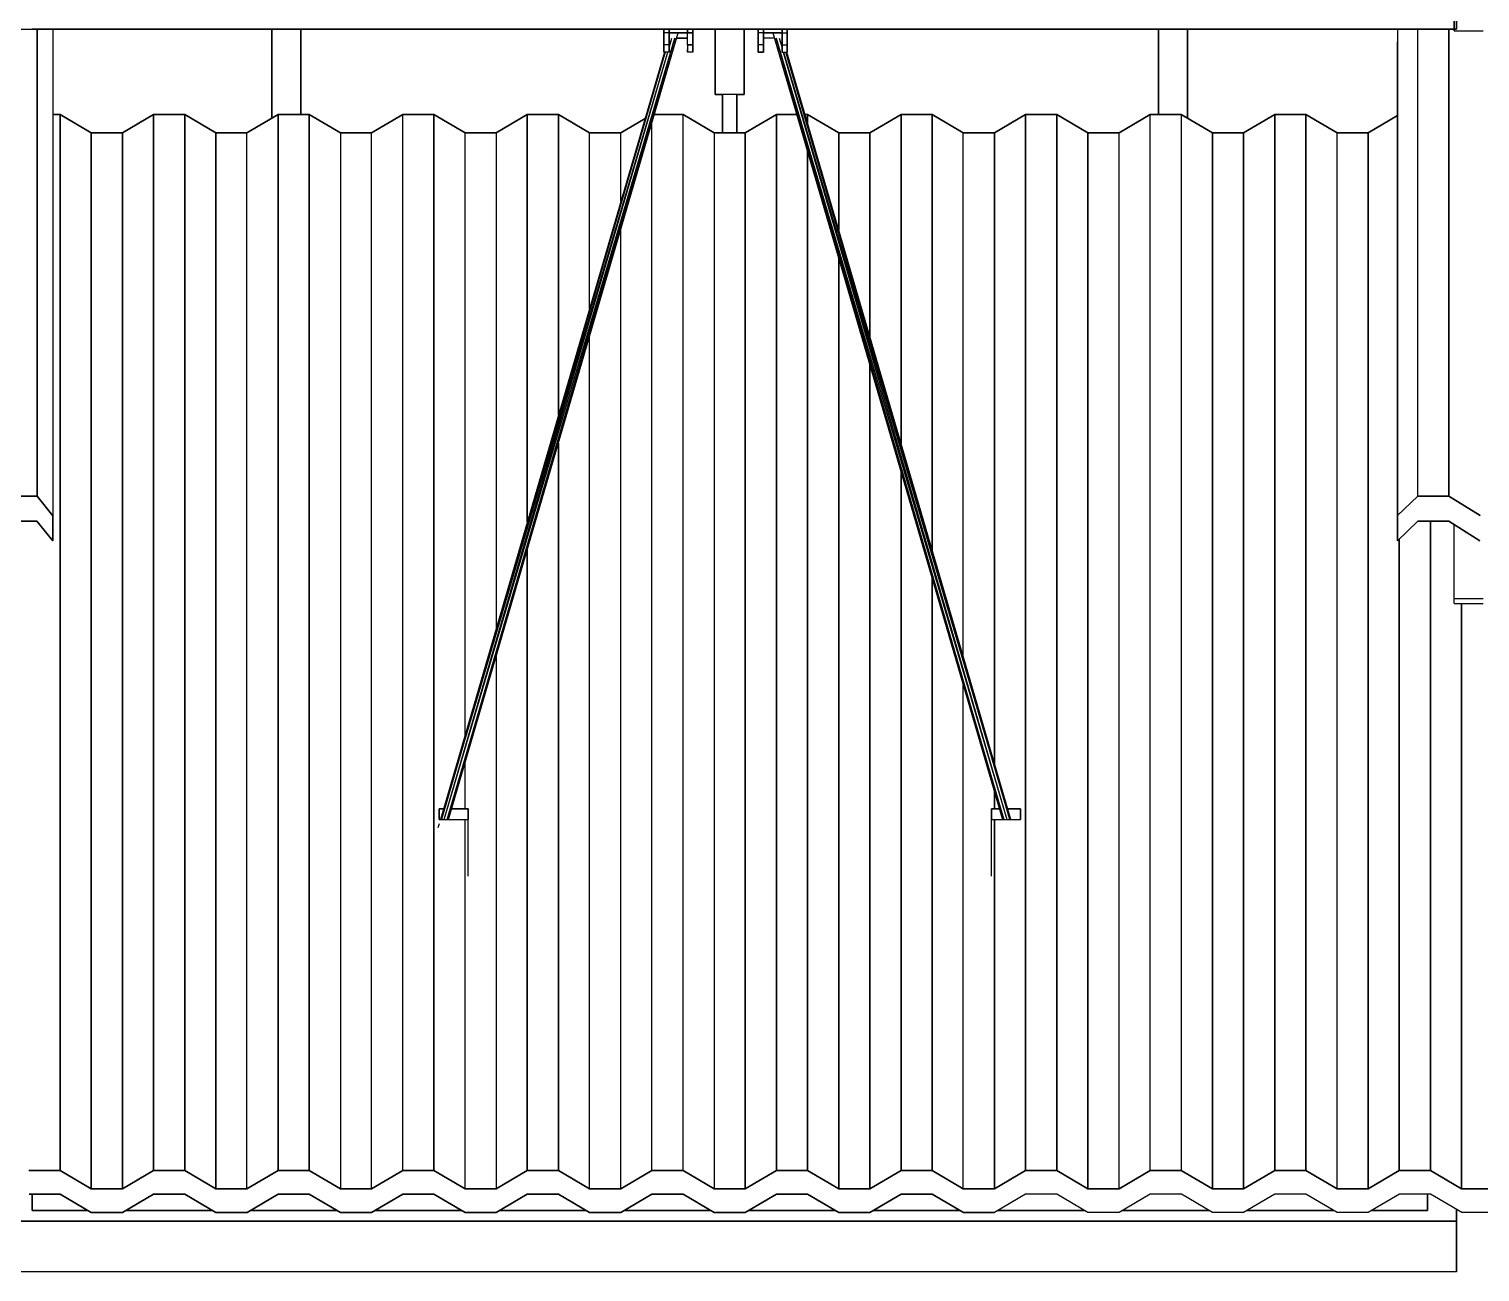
# Model space of a CAD drawing. Extents: x -32 to 51.8, y -51.6 to -5.5.
# Drawn here: x -2.632 to 1.361, y -24.449 to -21.028 of the extents above; entities that cross this region are included whole.
import ezdxf

# ---------------------------------------------------------------- set-up
doc = ezdxf.new("R2010")
doc.units = 0
doc.header["$MEASUREMENT"] = 0
doc.layers.get('0').update_dxf_attribs({"linetype": 'CONTINUOUS'})
doc.layers.add('hachures', color=5, linetype='CONTINUOUS')

msp = doc.modelspace()

# ---------------------------------------------------------------- linework, layer by layer
for p, q in [((1.2901, -21.0331), (1.2901, -20.8831)), ((1.2901, -20.8831), (1.2901, -21.0331)), ((1.2967, -20.8785), (1.2967, -21.0285)), ((1.2967, -21.0285), (1.2967, -20.8785)), ((-2.7033, -21.0285), (-2.6233, -21.0285)), ((-2.6233, -21.0285), (1.2167, -21.0285)), ((1.2167, -21.0285), (-2.6233, -21.0285)), ((-2.6233, -21.0285), (1.2167, -21.0285)), ((1.2167, -21.0285), (-2.6233, -21.0285)), ((-2.6098, -21.0285), (-2.6098, -22.3138)), ((-2.5663, -21.0285), (-0.8848, -21.0285)), ((-2.5663, -21.0285), (-0.8848, -21.0285)), ((-0.8848, -21.0285), (-2.5663, -21.0285)), ((-1.9633, -21.0285), (-2.5663, -21.0285)), ((-2.5663, -21.0285), (-2.5663, -22.3676)), ((-1.9633, -21.2736), (-1.9633, -21.0285)), ((-1.9633, -21.0285), (-1.9633, -21.2736)), ((-1.8833, -21.0285), (-1.8833, -21.2634)), ((-1.8833, -21.2634), (-1.8833, -21.0285)), ((-1.8833, -21.2634), (-1.8833, -21.0285)), ((-1.0571, -21.0285), (-1.8833, -21.0285)), ((-1.481, -23.2032), (-0.8452, -21.0387)), ((-1.4772, -23.2032), (-0.8451, -21.0387)), ((-0.8848, -21.0386), (-0.8848, -21.0285)), ((-0.8848, -21.0285), (-0.8848, -21.0386)), ((-0.8848, -21.0285), (-0.8848, -21.0386)), ((-0.8704, -21.0386), (-0.8848, -21.0386)), ((-0.8848, -21.0718), (-0.8848, -21.0386)), ((-0.8848, -21.0386), (-0.8848, -21.0718)), ((-0.8704, -21.0386), (-0.8704, -21.0285)), ((-0.8704, -21.0285), (-0.8704, -21.0386)), ((-0.8704, -21.0718), (-0.8704, -21.0386)), ((-0.8704, -21.0386), (-0.8704, -21.0718)), ((-0.8193, -21.0387), (-0.8704, -21.0387)), ((-0.8704, -21.0387), (-0.8193, -21.0387)), ((-0.8193, -21.0386), (-0.8193, -21.0285)), ((-0.8193, -21.0285), (-0.8193, -21.0386)), ((-0.8193, -21.0285), (-0.8193, -21.0386)), ((-0.8048, -21.0386), (-0.8193, -21.0386)), ((-0.8193, -21.0718), (-0.8193, -21.0386)), ((-0.8193, -21.0386), (-0.8048, -21.0386)), ((-0.8048, -21.0285), (-0.8048, -21.0386)), ((-0.8048, -21.0386), (-0.8048, -21.0285)), ((-0.8048, -21.0285), (-0.6248, -21.0285)), ((-0.8048, -21.0285), (-0.6248, -21.0285)), ((-0.6248, -21.0285), (-0.8048, -21.0285)), ((-0.8048, -21.0386), (-0.8048, -21.0386)), ((-0.8048, -21.0386), (-0.8048, -21.0718)), ((-0.8048, -21.0718), (-0.8048, -21.0386)), ((-0.7433, -21.2085), (-0.7433, -21.0285)), ((-0.7433, -21.2085), (-0.7433, -21.0285)), ((-0.7433, -21.0285), (-0.7433, -21.2085)), ((-0.6633, -21.0285), (-0.6633, -21.2085)), ((-0.6633, -21.0285), (-0.6633, -21.2085)), ((-0.6633, -21.2085), (-0.6633, -21.0285)), ((-0.6248, -21.0285), (-0.6248, -21.0386)), ((-0.6248, -21.0386), (-0.6248, -21.0285)), ((-0.6248, -21.0386), (-0.6248, -21.0718)), ((-0.6104, -21.0386), (-0.6248, -21.0386)), ((-0.6248, -21.0718), (-0.6248, -21.0386)), ((-0.6104, -21.0386), (-0.6104, -21.0285)), ((-0.6104, -21.0285), (-0.6104, -21.0386)), ((-0.6104, -21.0718), (-0.6104, -21.0386)), ((-0.6104, -21.0386), (-0.6104, -21.0718)), ((-0.5592, -21.0387), (-0.6104, -21.0387)), ((-0.6104, -21.0387), (-0.5592, -21.0387)), ((-0.5845, -21.0387), (0.0475, -23.2032)), ((-0.5845, -21.0387), (0.0513, -23.2032)), ((-0.5592, -21.0386), (-0.5592, -21.0285)), ((-0.5592, -21.0285), (-0.5592, -21.0386)), ((-0.5592, -21.0386), (-0.5448, -21.0386)), ((-0.5592, -21.0718), (-0.5592, -21.0386)), ((-0.5592, -21.0386), (-0.5592, -21.0718)), ((-0.5448, -21.0285), (-0.5448, -21.0637)), ((-0.5448, -21.0386), (-0.5448, -21.0285)), ((-0.5448, -21.0285), (-0.5448, -21.0386)), ((-0.5448, -21.0285), (1.1349, -21.0285)), ((-0.5448, -21.0285), (1.1349, -21.0285)), ((1.1349, -21.0285), (-0.5448, -21.0285)), ((-0.5448, -21.0718), (-0.5448, -21.0386)), ((-0.5448, -21.0386), (-0.5448, -21.0718)), ((0.4767, -21.2634), (0.4767, -21.0285)), ((0.4767, -21.0285), (0.4767, -21.2634)), ((0.5567, -21.0285), (0.5567, -21.2736)), ((0.5567, -21.2736), (0.5567, -21.0285)), ((0.5567, -21.2736), (0.5567, -21.0285)), ((1.1348, -21.0285), (1.1348, -21.0638)), ((1.1349, -21.0285), (1.1349, -22.3675)), ((1.2167, -21.0285), (1.2967, -21.0285)), ((1.2901, -21.0285), (1.2167, -21.0285)), ((1.2967, -21.0285), (1.2167, -21.0285)), ((1.2901, -21.0331), (1.2901, -21.0285)), ((1.2901, -21.0285), (1.2901, -21.0331)), ((1.2901, -21.0285), (1.2901, -21.0331)), ((1.2901, -21.0331), (1.2901, -21.0285)), ((1.2901, -21.0331), (1.3701, -21.0331)), ((-1.4892, -23.2032), (-0.8542, -21.0532)), ((-0.854, -21.0532), (-1.4811, -23.2032)), ((-0.8704, -21.0718), (-0.8848, -21.0718)), ((-0.8848, -21.0718), (-0.8848, -21.0919)), ((-0.8848, -21.0919), (-0.8848, -21.0718)), ((-0.8704, -21.0803), (-0.8625, -21.0532)), ((-0.8704, -21.0793), (-0.8627, -21.0532)), ((-0.8699, -21.0532), (-0.8704, -21.0547)), ((-0.8699, -21.0532), (-0.8704, -21.055)), ((-0.8704, -21.0919), (-0.8704, -21.0718)), ((-0.8704, -21.0718), (-0.8704, -21.0919)), ((-0.8493, -21.0532), (-0.8193, -21.0532)), ((-0.8193, -21.0532), (-0.8493, -21.0532)), ((-0.8048, -21.0718), (-0.8193, -21.0718)), ((-0.8193, -21.0718), (-0.8193, -21.0919)), ((-0.8193, -21.0718), (-0.8048, -21.0718)), ((-0.8048, -21.0718), (-0.8048, -21.0919)), ((-0.8048, -21.0919), (-0.8048, -21.0718)), ((-0.6248, -21.0718), (-0.6248, -21.0919)), ((-0.6104, -21.0718), (-0.6248, -21.0718)), ((-0.6248, -21.0919), (-0.6248, -21.0718)), ((-0.5803, -21.0532), (-0.6104, -21.0532)), ((-0.6104, -21.0919), (-0.6104, -21.0718)), ((-0.6104, -21.0718), (-0.6104, -21.0919)), ((-0.6104, -21.0851), (-0.6104, -21.0718)), ((0.0514, -23.2032), (-0.5757, -21.0532)), ((-0.5755, -21.0532), (0.0595, -23.2032)), ((-0.5672, -21.0532), (-0.5592, -21.0803)), ((-0.567, -21.0532), (-0.5592, -21.0793)), ((-0.5592, -21.055), (-0.5598, -21.0532)), ((-0.5592, -21.0547), (-0.5597, -21.0532)), ((-0.5592, -21.0718), (-0.5448, -21.0718)), ((-0.5592, -21.0919), (-0.5592, -21.0718)), ((-0.5592, -21.0718), (-0.5592, -21.0919)), ((-0.5448, -21.0637), (-0.5448, -21.0851)), ((-0.5448, -21.0919), (-0.5448, -21.0718)), ((-0.5448, -21.0718), (-0.5448, -21.0919)), ((1.1348, -21.0638), (1.1347, -22.4365)), ((1.1347, -22.436), (1.1348, -21.0638)), ((-0.8831, -21.0919), (-1.4997, -23.2032)), ((-0.8813, -21.0919), (-1.4996, -23.2032)), ((-0.8812, -21.0919), (-1.497, -23.2032)), ((-1.4969, -23.2032), (-0.8741, -21.0919)), ((-1.4893, -23.2032), (-0.8738, -21.0919)), ((-0.8704, -21.0919), (-0.8848, -21.0919)), ((-0.8704, -21.0851), (-0.8704, -21.0919)), ((-0.8193, -21.0919), (-0.8193, -21.0851)), ((-0.8048, -21.0919), (-0.8193, -21.0919)), ((-0.8048, -21.0851), (-0.8048, -21.0919)), ((-0.6104, -21.0919), (-0.6248, -21.0919)), ((-0.6248, -21.0919), (-0.6248, -21.0919)), ((-0.6248, -21.0919), (-0.6104, -21.0919)), ((-0.6104, -21.0851), (-0.6104, -21.0851)), ((-0.6104, -21.0919), (-0.6104, -21.0851)), ((-0.6104, -21.0919), (-0.6104, -21.0919)), ((-0.5592, -21.0919), (-0.5448, -21.0919)), ((-0.5559, -21.0919), (0.0596, -23.2032)), ((-0.5555, -21.0919), (0.0672, -23.2032)), ((0.0673, -23.2032), (-0.5485, -21.0919)), ((0.07, -23.2032), (-0.5484, -21.0919)), ((0.07, -23.2032), (-0.5465, -21.0919)), ((-0.5448, -21.0851), (-0.5448, -21.0919)), ((-0.6633, -21.2085), (-0.7433, -21.2085)), ((-0.7433, -21.2085), (-0.7231, -21.2085)), ((-0.7231, -21.3143), (-0.7231, -21.2085)), ((-0.7231, -21.2085), (-0.7231, -21.3143)), ((-0.7231, -21.2085), (-0.7231, -21.3143)), ((-0.6836, -21.2085), (-0.6836, -21.3143)), ((-0.6836, -21.2085), (-0.6633, -21.2085)), ((-0.6836, -21.3143), (-0.6836, -21.2085)), ((-2.5663, -21.2634), (-2.5462, -21.2634)), ((-2.5462, -21.2634), (-2.5663, -21.2634)), ((-2.5462, -21.2634), (-2.5462, -21.2634)), ((-2.5462, -21.2634), (-2.4605, -21.3143)), ((-2.4605, -21.3143), (-2.5462, -21.2634)), ((-2.3748, -21.3143), (-2.289, -21.2634)), ((-2.289, -21.2634), (-2.3748, -21.3143)), ((-2.289, -21.2634), (-2.289, -21.2634)), ((-2.289, -21.2634), (-2.2033, -21.2634)), ((-2.2033, -21.2634), (-2.289, -21.2634)), ((-2.2033, -21.2634), (-2.2033, -21.2634)), ((-2.2033, -21.2634), (-2.1176, -21.3143)), ((-2.1176, -21.3143), (-2.2033, -21.2634)), ((-2.0319, -21.3143), (-1.9462, -21.2634)), ((-1.9462, -21.2634), (-2.0319, -21.3143)), ((-1.9462, -21.2634), (-1.9462, -21.2634)), ((-1.9462, -21.2634), (-1.8605, -21.2634)), ((-1.8605, -21.2634), (-1.9462, -21.2634)), ((-1.8605, -21.2634), (-1.8605, -21.2634)), ((-1.8605, -21.2634), (-1.7748, -21.3143)), ((-1.7748, -21.3143), (-1.8605, -21.2634)), ((-1.689, -21.3143), (-1.6033, -21.2634)), ((-1.6033, -21.2634), (-1.689, -21.3143)), ((-1.6033, -21.2634), (-1.5176, -21.2634)), ((-1.5176, -21.2634), (-1.6033, -21.2634)), ((-1.5176, -21.2634), (-1.5176, -21.2634)), ((-1.5176, -21.2634), (-1.4319, -21.3143)), ((-1.4319, -21.3143), (-1.5176, -21.2634)), ((-1.3462, -21.3143), (-1.2605, -21.2634)), ((-1.2605, -21.2634), (-1.3462, -21.3143)), ((-1.2605, -21.2634), (-1.2605, -21.2634)), ((-1.2605, -21.2634), (-1.1748, -21.2634)), ((-1.1748, -21.2634), (-1.2605, -21.2634)), ((-1.1748, -21.2634), (-1.1748, -21.2634)), ((-1.1748, -21.2634), (-1.089, -21.3143)), ((-1.089, -21.3143), (-1.1748, -21.2634)), ((-1.0033, -21.3143), (-0.9365, -21.2746)), ((-0.9365, -21.2746), (-1.0033, -21.3143)), ((-0.9107, -21.2634), (-0.8319, -21.2634)), ((-0.8319, -21.2634), (-0.9107, -21.2634)), ((-0.8319, -21.2634), (-0.7462, -21.3143)), ((-0.7462, -21.3143), (-0.8319, -21.2634)), ((-0.6605, -21.3143), (-0.5748, -21.2634)), ((-0.5748, -21.2634), (-0.6605, -21.3143)), ((-0.5748, -21.2634), (-0.5748, -21.2634)), ((-0.5748, -21.2634), (-0.5189, -21.2634)), ((-0.5189, -21.2634), (-0.5748, -21.2634)), ((-0.4964, -21.2634), (-0.489, -21.2634)), ((-0.489, -21.2634), (-0.4964, -21.2634)), ((-0.489, -21.2887), (-0.489, -21.2634)), ((-0.489, -21.2634), (-0.489, -21.2634)), ((-0.489, -21.2634), (-0.4033, -21.3143)), ((-0.489, -21.2634), (-0.489, -21.2887)), ((-0.4033, -21.3143), (-0.489, -21.2634)), ((-0.3176, -21.3143), (-0.2319, -21.2634)), ((-0.2319, -21.2634), (-0.3176, -21.3143)), ((-0.2319, -21.2634), (-0.2319, -21.2634)), ((-0.2319, -21.2634), (-0.1462, -21.2634)), ((-0.1462, -21.2634), (-0.2319, -21.2634)), ((-0.1462, -21.2634), (-0.1462, -21.2634)), ((-0.1462, -21.2634), (-0.0605, -21.3143)), ((-0.0605, -21.3144), (-0.1462, -21.2634)), ((0.0252, -21.3143), (0.111, -21.2634)), ((0.111, -21.2634), (0.0252, -21.3144)), ((0.111, -21.2634), (0.111, -21.2634)), ((0.111, -21.2634), (0.1967, -21.2634)), ((0.1967, -21.2634), (0.111, -21.2634)), ((0.1967, -21.2634), (0.1967, -21.2634)), ((0.1967, -21.2634), (0.2824, -21.3143)), ((0.2824, -21.3144), (0.1967, -21.2634)), ((0.3681, -21.3143), (0.4538, -21.2634)), ((0.4538, -21.2634), (0.3681, -21.3144)), ((0.4538, -21.2634), (0.5395, -21.2634)), ((0.5395, -21.2634), (0.4538, -21.2634)), ((0.5395, -21.2634), (0.6252, -21.3143)), ((0.6252, -21.3144), (0.5395, -21.2634)), ((0.711, -21.3143), (0.7967, -21.2634)), ((0.7967, -21.2634), (0.711, -21.3144)), ((0.7967, -21.2634), (0.7967, -21.2634)), ((0.7967, -21.2634), (0.8824, -21.2634)), ((0.8824, -21.2634), (0.7967, -21.2634)), ((0.8824, -21.2634), (0.8824, -21.2634)), ((0.8824, -21.2634), (0.9681, -21.3143)), ((0.9681, -21.3144), (0.8824, -21.2634)), ((1.0538, -21.3143), (1.1348, -21.2662)), ((1.1348, -21.2663), (1.0538, -21.3144)), ((-2.4605, -21.3143), (-2.4605, -21.3143)), ((-2.4605, -21.3143), (-2.3748, -21.3143)), ((-2.3748, -21.3143), (-2.4605, -21.3143)), ((-2.3748, -21.3143), (-2.3748, -21.3143)), ((-2.1176, -21.3143), (-2.1176, -21.3143)), ((-2.1176, -21.3143), (-2.0319, -21.3143)), ((-2.0319, -21.3143), (-2.1176, -21.3143)), ((-1.7748, -21.3143), (-1.7748, -21.3143)), ((-1.7748, -21.3143), (-1.689, -21.3143)), ((-1.689, -21.3143), (-1.7748, -21.3143)), ((-1.4319, -21.3143), (-1.3462, -21.3143)), ((-1.3462, -21.3143), (-1.4319, -21.3143)), ((-1.089, -21.3143), (-1.089, -21.3143)), ((-1.089, -21.3143), (-1.0033, -21.3143)), ((-1.0033, -21.3143), (-1.089, -21.3143)), ((-0.7462, -21.3143), (-0.6605, -21.3143)), ((-0.6605, -21.3143), (-0.7462, -21.3143)), ((-0.6605, -21.3143), (-0.6605, -21.3143)), ((-0.4033, -21.3143), (-0.4033, -21.3143)), ((-0.4033, -21.3143), (-0.3176, -21.3143)), ((-0.3176, -21.3143), (-0.4033, -21.3143)), ((-0.3176, -21.3143), (-0.3176, -21.3143)), ((-0.0605, -21.3143), (0.0252, -21.3143)), ((0.0252, -21.3144), (-0.0605, -21.3144)), ((0.0252, -21.3143), (0.0252, -21.3144)), ((0.2824, -21.3143), (0.2824, -21.3144)), ((0.2824, -21.3143), (0.3681, -21.3143)), ((0.3681, -21.3144), (0.2824, -21.3144)), ((0.6252, -21.3144), (0.6252, -21.3143)), ((0.6252, -21.3143), (0.711, -21.3143)), ((0.711, -21.3144), (0.6252, -21.3144)), ((0.711, -21.3143), (0.711, -21.3144)), ((0.9681, -21.3143), (1.0538, -21.3143)), ((1.0538, -21.3144), (0.9681, -21.3144)), ((-2.6955, -22.3138), (-2.6098, -22.3138)), ((-2.6098, -22.3138), (-2.6955, -22.3138)), ((-2.6099, -22.3138), (-2.6099, -22.3138)), ((-2.6098, -22.3138), (-2.5663, -22.3676)), ((-2.5663, -22.3676), (-2.6098, -22.3138)), ((1.1349, -22.3675), (1.1902, -22.3137)), ((1.1902, -22.3137), (1.2759, -22.3137)), ((1.2759, -22.3137), (1.1902, -22.3137)), ((1.2758, -22.3137), (1.2758, -22.3137)), ((1.2758, -22.3137), (1.2758, -22.3137)), ((1.2759, -22.3137), (1.3616, -22.3675)), ((1.3616, -22.3675), (1.2759, -22.3137)), ((-2.6099, -22.3828), (-2.6957, -22.3828)), ((-2.6957, -22.3828), (-2.6099, -22.3828)), ((-2.5665, -22.4366), (-2.6099, -22.3828)), ((-2.6099, -22.3828), (-2.5665, -22.4366)), ((-2.5665, -22.3674), (-2.5665, -22.3674)), ((-2.5663, -22.3676), (-2.5665, -22.4366)), ((-2.5665, -22.4366), (-2.5663, -22.3676)), ((1.1347, -22.4365), (1.1349, -22.3675)), ((1.1349, -22.3675), (1.1347, -22.4365)), ((1.1901, -22.3827), (1.1347, -22.4365)), ((1.2758, -22.3827), (1.1901, -22.3827)), ((1.1901, -22.3827), (1.2758, -22.3827)), ((1.3615, -22.4365), (1.2758, -22.3827)), ((1.2758, -22.3827), (1.3615, -22.4365)), ((1.2901, -22.5954), (1.2901, -22.3917)), ((1.1347, -22.4365), (1.1347, -22.4365)), ((1.3615, -22.4365), (1.3615, -22.4365)), ((1.2901, -22.609), (1.2901, -22.5954)), ((1.2901, -22.5954), (1.3701, -22.5954)), ((1.2901, -22.609), (1.3701, -22.609)), ((-1.4319, -23.1745), (-1.4319, -23.0482)), ((0.0252, -23.1745), (0.0252, -23.127)), ((0.0252, -23.127), (0.0252, -23.1745)), ((-1.5033, -23.2032), (-1.5033, -23.1745)), ((-1.5033, -23.1745), (-1.4913, -23.1745)), ((-1.4913, -23.1745), (-1.5033, -23.1745)), ((-1.5033, -23.1745), (-1.5033, -23.2032)), ((-1.4688, -23.1745), (-1.4233, -23.1745)), ((-1.4233, -23.1745), (-1.4688, -23.1745)), ((-1.4233, -23.2032), (-1.4233, -23.1745)), ((-1.4233, -23.1745), (-1.4233, -23.2032)), ((0.0167, -23.2032), (0.0167, -23.1745)), ((0.0167, -23.1745), (0.0391, -23.1745)), ((0.0391, -23.1745), (0.0167, -23.1745)), ((0.0167, -23.3305), (0.0167, -23.1745)), ((0.0167, -23.1745), (0.0167, -23.2032)), ((0.0616, -23.1745), (0.0967, -23.1745)), ((0.0967, -23.1745), (0.0616, -23.1745)), ((0.0967, -23.1745), (0.0967, -23.2032)), ((0.0967, -23.1745), (0.0967, -23.1745)), ((0.0967, -23.2032), (0.0967, -23.1745)), ((-1.5033, -23.2158), (-1.5065, -23.2265)), ((-1.5033, -23.2159), (-1.5065, -23.2265)), ((-1.5033, -23.2032), (-1.4233, -23.2032)), ((-1.4233, -23.3593), (-1.4233, -23.2032)), ((0.0167, -23.3593), (0.0167, -23.2032)), ((0.0167, -23.2032), (0.0967, -23.2032)), ((-2.5462, -24.1691), (-2.6319, -24.1691)), ((-2.6319, -24.1691), (-2.5462, -24.1691)), ((-2.6318, -24.1691), (-2.6318, -24.1691)), ((-2.4605, -24.22), (-2.5462, -24.1691)), ((-2.5462, -24.1691), (-2.4605, -24.22)), ((-2.5461, -24.1691), (-2.5461, -24.1691)), ((-2.5461, -24.1691), (-2.5461, -24.1691)), ((-2.2891, -24.1691), (-2.3748, -24.22)), ((-2.3748, -24.22), (-2.2891, -24.1691)), ((-2.2033, -24.1691), (-2.2891, -24.1691)), ((-2.2891, -24.1691), (-2.2033, -24.1691)), ((-2.2889, -24.1691), (-2.2889, -24.1691)), ((-2.2889, -24.1691), (-2.2889, -24.1691)), ((-2.1176, -24.22), (-2.2033, -24.1691)), ((-2.2033, -24.1691), (-2.1176, -24.22)), ((-2.2032, -24.1691), (-2.2032, -24.1691)), ((-2.2032, -24.1691), (-2.2032, -24.1691)), ((-1.9462, -24.1691), (-2.0319, -24.22)), ((-2.0319, -24.22), (-1.9462, -24.1691)), ((-1.8605, -24.1691), (-1.9462, -24.1691)), ((-1.9462, -24.1691), (-1.8605, -24.1691)), ((-1.9461, -24.1691), (-1.9461, -24.1691)), ((-1.9461, -24.1691), (-1.9461, -24.1691)), ((-1.7748, -24.22), (-1.8605, -24.1691)), ((-1.8605, -24.1691), (-1.7748, -24.22)), ((-1.8604, -24.1691), (-1.8604, -24.1692)), ((-1.6033, -24.1691), (-1.6891, -24.22)), ((-1.6891, -24.22), (-1.6033, -24.1691)), ((-1.5176, -24.1691), (-1.6033, -24.1691)), ((-1.6033, -24.1691), (-1.5176, -24.1691)), ((-1.6032, -24.1691), (-1.6032, -24.1691)), ((-1.6032, -24.1691), (-1.6032, -24.1691)), ((-1.4319, -24.22), (-1.5176, -24.1691)), ((-1.5176, -24.1691), (-1.4319, -24.22)), ((-1.5175, -24.1691), (-1.5175, -24.1692)), ((-1.5175, -24.1692), (-1.5175, -24.1691)), ((-1.2605, -24.1691), (-1.3462, -24.22)), ((-1.3462, -24.22), (-1.2605, -24.1691)), ((-1.1748, -24.1691), (-1.2605, -24.1691)), ((-1.2605, -24.1691), (-1.1748, -24.1691)), ((-1.2604, -24.1691), (-1.2604, -24.1691)), ((-1.2604, -24.1691), (-1.2604, -24.1691)), ((-1.0891, -24.22), (-1.1748, -24.1691)), ((-1.1748, -24.1691), (-1.0891, -24.22)), ((-1.1746, -24.1692), (-1.1746, -24.1692)), ((-1.1746, -24.1692), (-1.1746, -24.1692)), ((-0.9176, -24.1691), (-1.0033, -24.22)), ((-1.0033, -24.22), (-0.9176, -24.1691)), ((-0.8319, -24.1691), (-0.9176, -24.1691)), ((-0.9176, -24.1691), (-0.8319, -24.1691)), ((-0.9175, -24.1691), (-0.9175, -24.1691)), ((-0.9175, -24.1691), (-0.9175, -24.1691)), ((-0.7462, -24.22), (-0.8319, -24.1691)), ((-0.8319, -24.1691), (-0.7462, -24.22)), ((-0.8318, -24.1692), (-0.8318, -24.1692)), ((-0.8318, -24.1692), (-0.8318, -24.1692)), ((-0.5748, -24.1691), (-0.6605, -24.22)), ((-0.6605, -24.22), (-0.5748, -24.1691)), ((-0.4891, -24.1691), (-0.5748, -24.1691)), ((-0.5748, -24.1691), (-0.4891, -24.1691)), ((-0.5746, -24.1691), (-0.5746, -24.1691)), ((-0.5746, -24.1691), (-0.5746, -24.1691)), ((-0.4033, -24.22), (-0.4891, -24.1691)), ((-0.4891, -24.1691), (-0.4033, -24.22)), ((-0.4889, -24.1692), (-0.4889, -24.1692)), ((-0.4889, -24.1692), (-0.4889, -24.1692)), ((-0.2319, -24.1691), (-0.3176, -24.22)), ((-0.3176, -24.22), (-0.2319, -24.1691)), ((-0.1462, -24.1691), (-0.2319, -24.1691)), ((-0.2319, -24.1691), (-0.1462, -24.1691)), ((-0.2318, -24.1691), (-0.2318, -24.1691)), ((-0.0605, -24.22), (-0.1462, -24.1691)), ((-0.1462, -24.1691), (-0.0605, -24.2201)), ((-0.1461, -24.1692), (-0.1461, -24.1692)), ((0.1109, -24.1691), (0.0252, -24.22)), ((0.0252, -24.2201), (0.1109, -24.1691)), ((0.1967, -24.1691), (0.1109, -24.1691)), ((0.1109, -24.1691), (0.1967, -24.1691)), ((0.1111, -24.1691), (0.1111, -24.1691)), ((0.1111, -24.1691), (0.1111, -24.1691)), ((0.2824, -24.22), (0.1967, -24.1691)), ((0.1967, -24.1691), (0.2824, -24.2201)), ((0.1968, -24.1692), (0.1968, -24.1692)), ((0.1968, -24.1692), (0.1968, -24.1692)), ((0.4538, -24.1691), (0.3681, -24.22)), ((0.3681, -24.2201), (0.4538, -24.1691)), ((0.5395, -24.1691), (0.4538, -24.1691)), ((0.4538, -24.1691), (0.5395, -24.1691)), ((0.4539, -24.1691), (0.4539, -24.1691)), ((0.4539, -24.1691), (0.4539, -24.1691)), ((0.6252, -24.22), (0.5395, -24.1691)), ((0.5395, -24.1691), (0.6252, -24.2201)), ((0.5396, -24.1692), (0.5396, -24.1692)), ((0.5396, -24.1692), (0.5396, -24.1692)), ((0.7967, -24.1691), (0.7109, -24.22)), ((0.7109, -24.2201), (0.7967, -24.1691)), ((0.8824, -24.1691), (0.7967, -24.1691)), ((0.7967, -24.1691), (0.8824, -24.1691)), ((0.7968, -24.1691), (0.7968, -24.1691)), ((0.7968, -24.1691), (0.7968, -24.1691)), ((0.9681, -24.22), (0.8824, -24.1691)), ((0.8824, -24.1691), (0.9681, -24.2201)), ((0.8825, -24.1692), (0.8825, -24.1692)), ((0.8825, -24.1692), (0.8825, -24.1692)), ((1.0538, -24.2201), (1.1395, -24.1691)), ((1.1395, -24.1691), (1.0538, -24.22)), ((1.1395, -24.1691), (1.2252, -24.1691)), ((1.2252, -24.1691), (1.1395, -24.1691)), ((1.1396, -24.1691), (1.1396, -24.1691)), ((1.1396, -24.1691), (1.1396, -24.1691)), ((1.2252, -24.1691), (1.3109, -24.2201)), ((1.3109, -24.22), (1.2252, -24.1691)), ((1.2254, -24.1692), (1.2254, -24.1692)), ((1.2254, -24.1692), (1.2254, -24.1692)), ((-2.6318, -24.2344), (-2.5461, -24.2344)), ((-2.5461, -24.2344), (-2.6318, -24.2344)), ((-2.6233, -24.2799), (-2.6233, -24.2344)), ((-2.6233, -24.2344), (-2.6233, -24.2799)), ((-2.6233, -24.2344), (-2.6233, -24.2799)), ((-2.6233, -24.2799), (-2.6233, -24.2344)), ((-2.5461, -24.2344), (-2.4604, -24.2853)), ((-2.4604, -24.2853), (-2.5461, -24.2344)), ((-2.3748, -24.22), (-2.4605, -24.22)), ((-2.4605, -24.22), (-2.3748, -24.22)), ((-2.4604, -24.22), (-2.4604, -24.22)), ((-2.4604, -24.22), (-2.4604, -24.22)), ((-2.3747, -24.2853), (-2.2889, -24.2344)), ((-2.2889, -24.2344), (-2.3747, -24.2853)), ((-2.3747, -24.2199), (-2.3747, -24.2199)), ((-2.3747, -24.2199), (-2.3747, -24.2199)), ((-2.2889, -24.2344), (-2.2032, -24.2344)), ((-2.2032, -24.2344), (-2.2889, -24.2344)), ((-2.2032, -24.2344), (-2.1175, -24.2853)), ((-2.1175, -24.2853), (-2.2032, -24.2344)), ((-2.0319, -24.22), (-2.1176, -24.22)), ((-2.1176, -24.22), (-2.0319, -24.22)), ((-2.1175, -24.22), (-2.1175, -24.22)), ((-2.1175, -24.22), (-2.1175, -24.22)), ((-2.0318, -24.22), (-2.0318, -24.2199)), ((-2.0318, -24.2853), (-1.9461, -24.2344)), ((-1.9461, -24.2344), (-2.0318, -24.2853)), ((-1.9461, -24.2344), (-1.8604, -24.2344)), ((-1.8604, -24.2344), (-1.9461, -24.2344)), ((-1.8604, -24.2344), (-1.7746, -24.2853)), ((-1.7746, -24.2853), (-1.8604, -24.2344)), ((-1.6891, -24.22), (-1.7748, -24.22)), ((-1.7748, -24.22), (-1.6891, -24.22)), ((-1.7746, -24.22), (-1.7746, -24.22)), ((-1.7746, -24.22), (-1.7746, -24.22)), ((-1.6889, -24.2199), (-1.6889, -24.22)), ((-1.6889, -24.22), (-1.6889, -24.2199)), ((-1.6889, -24.2853), (-1.6032, -24.2344)), ((-1.6032, -24.2344), (-1.6889, -24.2853)), ((-1.6032, -24.2344), (-1.5175, -24.2344)), ((-1.5175, -24.2344), (-1.6032, -24.2344)), ((-1.5175, -24.2344), (-1.4318, -24.2853)), ((-1.4318, -24.2853), (-1.5175, -24.2344)), ((-1.3462, -24.22), (-1.4319, -24.22)), ((-1.4319, -24.22), (-1.3462, -24.22)), ((-1.4318, -24.22), (-1.4318, -24.22)), ((-1.3461, -24.22), (-1.3461, -24.22)), ((-1.3461, -24.22), (-1.3461, -24.22)), ((-1.3461, -24.2853), (-1.2604, -24.2344)), ((-1.2604, -24.2344), (-1.3461, -24.2853)), ((-1.2604, -24.2344), (-1.1746, -24.2344)), ((-1.1746, -24.2344), (-1.2604, -24.2344)), ((-1.1746, -24.2344), (-1.0889, -24.2853)), ((-1.0889, -24.2854), (-1.1746, -24.2344)), ((-1.0033, -24.22), (-1.0891, -24.22)), ((-1.0891, -24.22), (-1.0033, -24.22)), ((-1.0889, -24.22), (-1.0889, -24.22)), ((-1.0889, -24.22), (-1.0889, -24.22)), ((-1.0032, -24.22), (-1.0032, -24.22)), ((-1.0032, -24.22), (-1.0032, -24.22)), ((-1.0032, -24.2853), (-0.9175, -24.2344)), ((-0.9175, -24.2344), (-1.0032, -24.2854)), ((-0.9175, -24.2344), (-0.8318, -24.2344)), ((-0.8318, -24.2344), (-0.9175, -24.2344)), ((-0.8318, -24.2344), (-0.7461, -24.2853)), ((-0.7461, -24.2854), (-0.8318, -24.2344)), ((-0.6605, -24.22), (-0.7462, -24.22)), ((-0.7462, -24.22), (-0.6605, -24.22)), ((-0.7461, -24.22), (-0.7461, -24.22)), ((-0.7461, -24.22), (-0.7461, -24.22)), ((-0.6604, -24.22), (-0.6604, -24.22)), ((-0.6604, -24.2853), (-0.5746, -24.2344)), ((-0.5746, -24.2344), (-0.6604, -24.2854)), ((-0.5746, -24.2344), (-0.4889, -24.2344)), ((-0.4889, -24.2344), (-0.5746, -24.2344)), ((-0.4889, -24.2344), (-0.4032, -24.2853)), ((-0.4032, -24.2854), (-0.4889, -24.2344)), ((-0.3176, -24.22), (-0.4033, -24.22)), ((-0.4033, -24.22), (-0.3176, -24.22)), ((-0.4032, -24.22), (-0.4032, -24.22)), ((-0.4032, -24.22), (-0.4032, -24.22)), ((-0.3175, -24.22), (-0.3175, -24.22)), ((-0.3175, -24.22), (-0.3175, -24.22)), ((-0.3175, -24.2853), (-0.2318, -24.2344)), ((-0.2318, -24.2344), (-0.3175, -24.2854)), ((-0.2318, -24.2344), (-0.1461, -24.2344)), ((-0.1461, -24.2344), (-0.2318, -24.2344)), ((-0.1461, -24.2344), (-0.0604, -24.2853)), ((-0.0604, -24.2854), (-0.1461, -24.2344)), ((0.0252, -24.22), (-0.0605, -24.22)), ((-0.0605, -24.2201), (0.0252, -24.2201)), ((-0.0604, -24.22), (-0.0604, -24.2201)), ((-0.0604, -24.2201), (-0.0604, -24.22)), ((0.0254, -24.22), (0.0254, -24.22)), ((0.0254, -24.22), (0.0254, -24.22)), ((0.1111, -24.2344), (0.0254, -24.2854)), ((0.1968, -24.2344), (0.1111, -24.2344)), ((0.2825, -24.2854), (0.1968, -24.2344)), ((0.3681, -24.22), (0.2824, -24.22)), ((0.2824, -24.2201), (0.3681, -24.2201)), ((0.2825, -24.22), (0.2825, -24.2201)), ((0.2825, -24.2201), (0.2825, -24.22)), ((0.3682, -24.22), (0.3682, -24.22)), ((0.3682, -24.22), (0.3682, -24.22)), ((0.4539, -24.2344), (0.3682, -24.2854)), ((0.5396, -24.2344), (0.4539, -24.2344)), ((0.6254, -24.2854), (0.5396, -24.2344)), ((0.7109, -24.22), (0.6252, -24.22)), ((0.6252, -24.2201), (0.7109, -24.2201)), ((0.6254, -24.22), (0.6254, -24.2201)), ((0.7111, -24.22), (0.7111, -24.22)), ((0.7111, -24.22), (0.7111, -24.22)), ((0.7968, -24.2344), (0.7111, -24.2854)), ((0.8825, -24.2344), (0.7968, -24.2344)), ((0.9682, -24.2854), (0.8825, -24.2344)), ((1.0538, -24.22), (0.9681, -24.22)), ((0.9681, -24.2201), (1.0538, -24.2201)), ((0.9682, -24.22), (0.9682, -24.2201)), ((1.0539, -24.22), (1.0539, -24.22)), ((1.0539, -24.22), (1.0539, -24.22)), ((1.1396, -24.2344), (1.0539, -24.2854)), ((1.2254, -24.2344), (1.1396, -24.2344)), ((1.2167, -24.2344), (1.2167, -24.2799)), ((1.2167, -24.2799), (1.2167, -24.2344)), ((1.2167, -24.2344), (1.2167, -24.2799)), ((1.3111, -24.2854), (1.2254, -24.2344)), ((1.3967, -24.22), (1.3109, -24.22)), ((1.3109, -24.2201), (1.3967, -24.2201)), ((1.3111, -24.2201), (1.3111, -24.22)), ((1.3111, -24.22), (1.3111, -24.2201)), ((1.2967, -24.2768), (1.2967, -24.2799)), ((1.2967, -24.2768), (1.2967, -24.4199)), ((1.2967, -24.2799), (1.2967, -24.2768)), ((-2.7033, -24.3086), (-2.6233, -24.3086)), ((-2.6233, -24.3087), (-2.7033, -24.3087)), ((-2.4695, -24.2799), (-2.6233, -24.2799)), ((-2.6233, -24.2799), (-2.6233, -24.2799)), ((-2.6233, -24.2799), (-2.4695, -24.2799)), ((-2.6233, -24.3086), (1.2167, -24.3087)), ((1.2167, -24.3087), (-2.6233, -24.3087)), ((-2.4604, -24.2853), (-2.3747, -24.2853)), ((-2.3747, -24.2853), (-2.4604, -24.2853)), ((-2.1267, -24.2799), (-2.3655, -24.2799)), ((-2.3655, -24.2799), (-2.1267, -24.2799)), ((-2.1175, -24.2853), (-2.0318, -24.2853)), ((-2.0318, -24.2853), (-2.1175, -24.2853)), ((-1.7838, -24.2799), (-2.0226, -24.2799)), ((-2.0226, -24.2799), (-1.7838, -24.2799)), ((-1.7746, -24.2853), (-1.6889, -24.2853)), ((-1.6889, -24.2853), (-1.7746, -24.2853)), ((-1.441, -24.2799), (-1.6798, -24.2799)), ((-1.6798, -24.2799), (-1.441, -24.2799)), ((-1.4318, -24.2853), (-1.3461, -24.2853)), ((-1.3461, -24.2853), (-1.4318, -24.2853)), ((-1.0981, -24.2799), (-1.3369, -24.2799)), ((-1.3369, -24.2799), (-1.0981, -24.2799)), ((-1.0889, -24.2853), (-1.0032, -24.2853)), ((-1.0032, -24.2854), (-1.0889, -24.2854)), ((-0.7553, -24.2799), (-0.994, -24.2799)), ((-0.994, -24.2799), (-0.7553, -24.2799)), ((-0.7461, -24.2853), (-0.6604, -24.2853)), ((-0.6604, -24.2854), (-0.7461, -24.2854)), ((-0.4124, -24.2799), (-0.6512, -24.2799)), ((-0.6512, -24.2799), (-0.4124, -24.2799)), ((-0.4032, -24.2853), (-0.3175, -24.2853)), ((-0.3175, -24.2854), (-0.4032, -24.2854)), ((-0.0696, -24.2799), (-0.3083, -24.2799)), ((-0.3083, -24.2799), (-0.0696, -24.2799)), ((-0.0604, -24.2853), (0.0254, -24.2853)), ((0.0254, -24.2854), (-0.0604, -24.2854)), ((0.2733, -24.2799), (0.0346, -24.2799)), ((0.0346, -24.2799), (0.2733, -24.2799)), ((0.3682, -24.2854), (0.2825, -24.2854)), ((0.6161, -24.2799), (0.3774, -24.2799)), ((0.3774, -24.2799), (0.6161, -24.2799)), ((0.7111, -24.2854), (0.6254, -24.2854)), ((0.959, -24.2799), (0.7203, -24.2799)), ((0.7203, -24.2799), (0.959, -24.2799)), ((1.0539, -24.2854), (0.9682, -24.2854)), ((1.2167, -24.2799), (1.0631, -24.2799)), ((1.0631, -24.2799), (1.2167, -24.2799)), ((1.2167, -24.2799), (1.2167, -24.2799)), ((1.2967, -24.3087), (1.2167, -24.3087)), ((1.2167, -24.3087), (1.2967, -24.3087)), ((1.2967, -24.2799), (1.2967, -24.3087)), ((1.2967, -24.3087), (1.2967, -24.2799)), ((1.2967, -24.3087), (1.2967, -24.4486)), ((1.2967, -24.4486), (1.2967, -24.3087)), ((1.3968, -24.2854), (1.3111, -24.2854)), ((1.2967, -24.4199), (1.2967, -24.4486)), ((-2.6233, -24.4486), (-2.7033, -24.4486)), ((1.2167, -24.4486), (-2.6233, -24.4486)), ((1.2967, -24.4486), (1.2167, -24.4486)), ((1.2967, -24.4487), (1.2967, -24.4486))]:
    msp.add_line(p, q)
at = {"layer": 'hachures'}
for p, q in [((-2.6098, -22.3138), (-2.6098, -21.0285)), ((1.1902, -22.3137), (1.1902, -21.0285)), ((1.2759, -21.0285), (1.2759, -22.3137)), ((1.2759, -22.3137), (1.2759, -21.0285)), ((-2.5462, -24.1691), (-2.5462, -21.2634)), ((-2.5462, -21.2634), (-2.5462, -24.1691)), ((-2.2891, -24.1691), (-2.289, -21.2634)), ((-2.289, -21.2634), (-2.2891, -24.1691)), ((-2.2033, -24.1691), (-2.2033, -21.2634)), ((-2.2033, -21.2634), (-2.2033, -24.1691)), ((-1.9462, -24.1691), (-1.9462, -21.2634)), ((-1.9462, -21.2634), (-1.9462, -24.1691)), ((-1.8605, -24.1691), (-1.8605, -21.2634)), ((-1.8605, -21.2634), (-1.8605, -24.1691)), ((-1.6033, -24.1691), (-1.6033, -21.2634)), ((-1.5176, -24.1691), (-1.5176, -21.2634)), ((-1.5176, -21.2634), (-1.5176, -24.1691)), ((-1.2605, -22.3841), (-1.2605, -21.2634)), ((-1.2605, -21.2634), (-1.2605, -22.3841)), ((-1.1748, -22.0906), (-1.1748, -21.2634)), ((-1.1748, -21.2634), (-1.1748, -22.0906)), ((-0.8319, -24.1691), (-0.8319, -21.2634)), ((-0.5748, -24.1691), (-0.5748, -21.2634)), ((-0.5748, -21.2634), (-0.5748, -24.1691)), ((-0.2319, -22.1693), (-0.2319, -21.2634)), ((-0.2319, -21.2634), (-0.2319, -22.1693)), ((-0.1462, -22.4629), (-0.1462, -21.2634)), ((-0.1462, -21.2634), (-0.1462, -22.4629)), ((0.1109, -24.1691), (0.111, -21.2634)), ((0.111, -21.2634), (0.1109, -24.1691)), ((0.1967, -24.1691), (0.1967, -21.2634)), ((0.1967, -21.2634), (0.1967, -24.1691)), ((0.4538, -24.1691), (0.4538, -21.2634)), ((0.5395, -21.2634), (0.5395, -24.1691)), ((0.7967, -24.1691), (0.7967, -21.2634)), ((0.7967, -21.2634), (0.7967, -24.1691)), ((0.8824, -24.1691), (0.8824, -21.2634)), ((0.8824, -21.2634), (0.8824, -24.1691)), ((-2.4605, -24.22), (-2.4605, -21.3143)), ((-2.4605, -21.3143), (-2.4605, -24.22)), ((-2.3748, -24.22), (-2.3748, -21.3143)), ((-2.3748, -21.3143), (-2.3748, -24.22)), ((-2.1176, -24.22), (-2.1176, -21.3143)), ((-2.1176, -21.3143), (-2.1176, -24.22)), ((-2.0319, -24.22), (-2.0319, -21.3143)), ((-1.7748, -21.3143), (-1.7748, -24.22)), ((-1.6891, -24.22), (-1.689, -21.3143)), ((-1.4319, -22.9712), (-1.4319, -21.3143)), ((-1.3462, -21.3143), (-1.3462, -22.6777)), ((-1.089, -21.7971), (-1.089, -21.3143)), ((-1.0033, -21.5035), (-1.0033, -21.3143)), ((-0.9176, -24.1691), (-0.9176, -21.287)), ((-0.7462, -21.3143), (-0.7462, -24.22)), ((-0.6605, -24.22), (-0.6605, -21.3143)), ((-0.6605, -21.3143), (-0.6605, -24.22)), ((-0.4033, -21.5822), (-0.4033, -21.3143)), ((-0.4033, -21.3143), (-0.4033, -21.5822)), ((-0.3176, -21.8758), (-0.3176, -21.3143)), ((-0.3176, -21.3143), (-0.3176, -21.8758)), ((-0.0605, -22.7564), (-0.0605, -21.3143)), ((0.0252, -23.05), (0.0252, -21.3144)), ((0.0252, -21.3144), (0.0252, -23.05)), ((0.2824, -24.22), (0.2824, -21.3144)), ((0.2824, -21.3144), (0.2824, -24.22)), ((0.3681, -24.22), (0.3681, -21.3143)), ((0.6252, -24.22), (0.6252, -21.3144)), ((0.6252, -21.3144), (0.6252, -24.22)), ((0.7109, -24.22), (0.711, -21.3144)), ((0.711, -21.3144), (0.7109, -24.22)), ((0.9681, -24.22), (0.9681, -21.3143)), ((1.0538, -21.3143), (1.0538, -24.22)), ((1.0538, -24.22), (1.0538, -21.3143)), ((-0.4891, -24.1691), (-0.489, -21.3657)), ((-0.489, -21.3657), (-0.4891, -24.1691)), ((-1.0033, -24.22), (-1.0033, -21.5805)), ((-0.4033, -24.22), (-0.4033, -21.6593)), ((-0.4033, -21.6593), (-0.4033, -24.22)), ((-1.0891, -24.22), (-1.089, -21.8741)), ((-0.3176, -24.22), (-0.3176, -21.9528)), ((-0.3176, -21.9528), (-0.3176, -24.22)), ((-1.1748, -24.1691), (-1.1748, -22.1676)), ((-1.1748, -22.1676), (-1.1748, -24.1691)), ((-0.2319, -24.1691), (-0.2319, -22.2464)), ((-0.2319, -22.2464), (-0.2319, -24.1691)), ((1.2252, -22.3827), (1.2252, -24.1691)), ((1.2252, -24.1691), (1.2252, -22.3827)), ((1.1395, -22.4319), (1.1395, -24.1691)), ((1.1395, -24.1691), (1.1395, -22.4319)), ((-1.2605, -24.1691), (-1.2605, -22.4612)), ((-1.2605, -22.4612), (-1.2605, -24.1691)), ((-0.1462, -24.1691), (-0.1462, -22.5399)), ((-0.1462, -22.5399), (-0.1462, -24.1691)), ((1.3109, -24.22), (1.311, -22.609)), ((1.311, -22.609), (1.3109, -24.22)), ((-1.3462, -22.7547), (-1.3462, -24.22)), ((-0.0605, -24.22), (-0.0605, -22.8335)), ((-1.4319, -24.22), (-1.4319, -23.2032)), ((0.0252, -24.22), (0.0252, -23.2032)), ((0.0252, -23.2032), (0.0252, -24.22))]:
    msp.add_line(p, q, dxfattribs=at)

doc.saveas('drawing.dxf')
